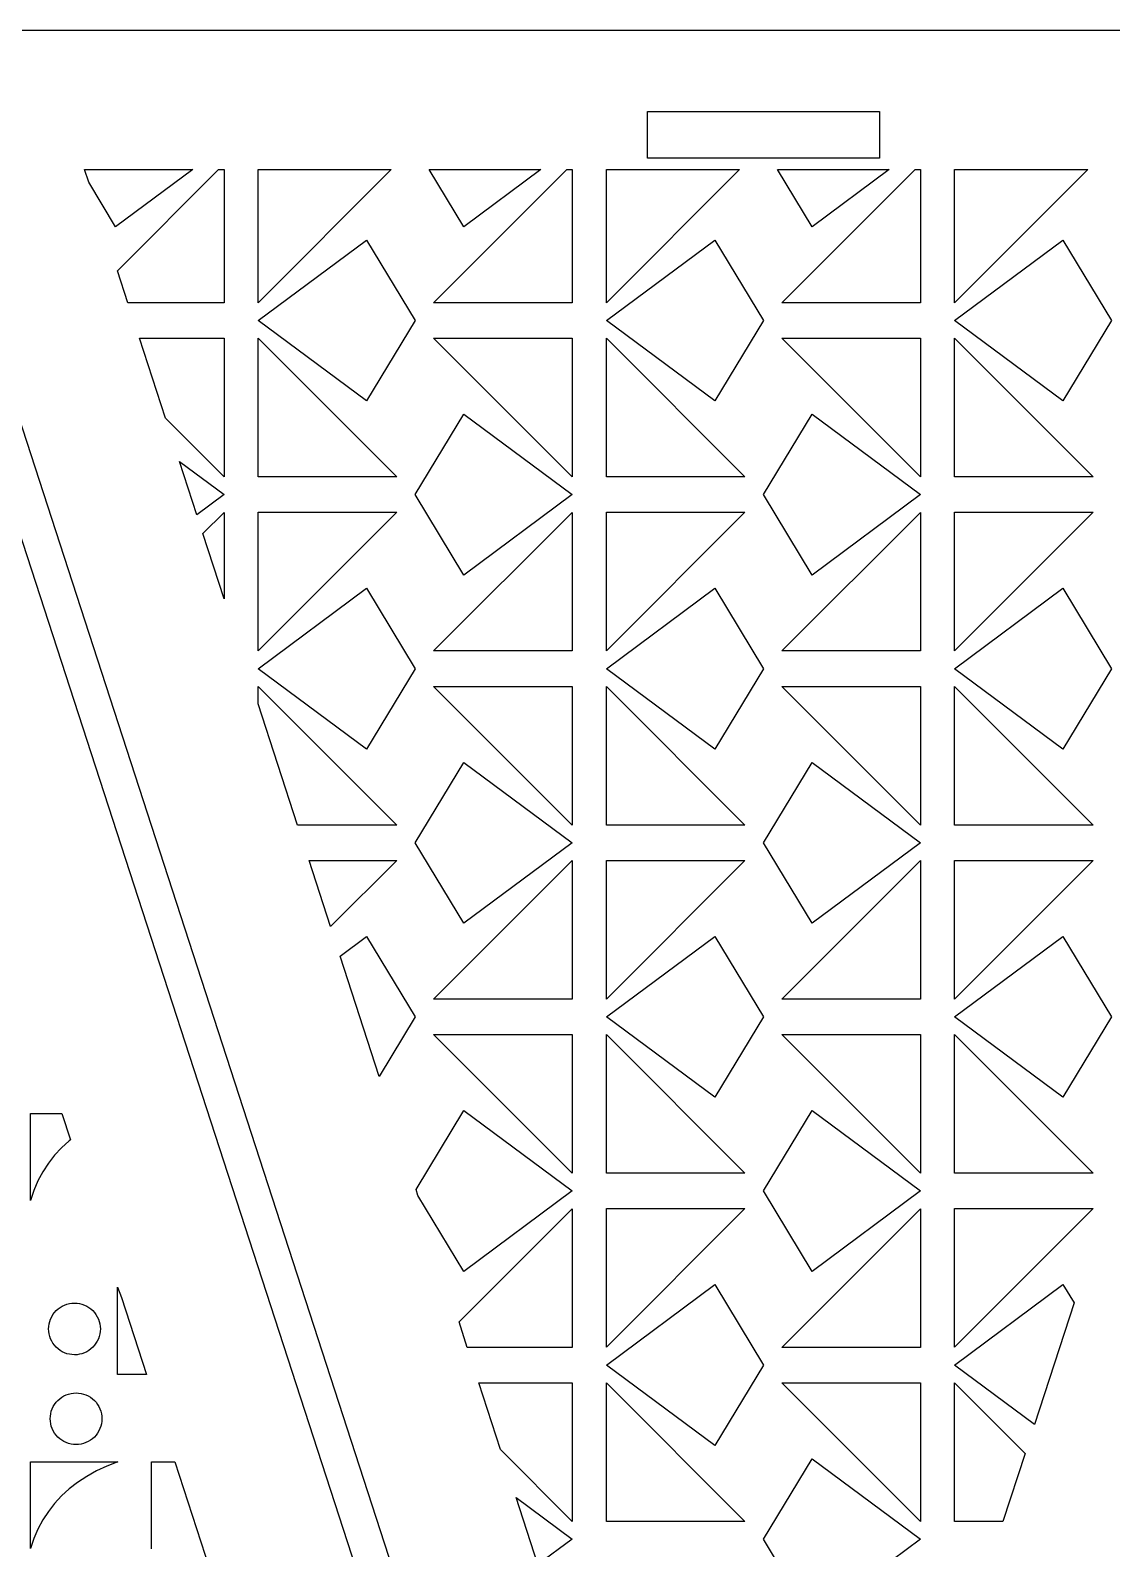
# Model space of a CAD drawing. Header units: metres. Extents: x 20 to 1108, y 20 to 485.
# Drawn here: x 188.2 to 281.3, y 353.8 to 484.7 of the extents above; entities that cross this region are included whole.
import ezdxf

# ---------------------------------------------------------------- set-up
doc = ezdxf.new("R2010")
doc.units = ezdxf.units.M

msp = doc.modelspace()

# ---------------------------------------------------------------- linework, layer by layer
for p, q in [((248.154, 253.826), (173.154, 484.652)), ((326.309, 484.652), (176.309, 484.652)), ((176.309, 484.652), (251.309, 253.826)), ((241.309, 473.652), (241.309, 477.652)), ((241.309, 477.652), (261.309, 477.652)), ((261.309, 477.652), (261.309, 473.652)), ((261.309, 473.652), (241.309, 473.652)), ((193.181, 471.56), (192.825, 472.652)), ((192.825, 472.652), (202.144, 472.652)), ((202.144, 472.652), (195.499, 467.722)), ((195.657, 463.938), (204.371, 472.652)), ((204.371, 472.652), (204.841, 472.652)), ((204.841, 472.652), (204.841, 461.178)), ((207.777, 472.652), (219.245, 472.652)), ((219.245, 472.652), (207.777, 461.183)), ((207.777, 461.183), (207.777, 472.652)), ((222.52, 472.652), (232.144, 472.652)), ((225.499, 467.722), (222.52, 472.652)), ((222.898, 461.178), (234.371, 472.652)), ((232.144, 472.652), (225.499, 467.722)), ((234.371, 472.652), (234.841, 472.652)), ((234.841, 472.652), (234.841, 461.178)), ((237.777, 472.652), (249.245, 472.652)), ((249.245, 472.652), (237.777, 461.183)), ((237.777, 461.183), (237.777, 472.652)), ((252.521, 472.652), (262.144, 472.652)), ((255.499, 467.722), (252.521, 472.652)), ((252.898, 461.178), (264.371, 472.652)), ((262.144, 472.652), (255.499, 467.722)), ((264.371, 472.652), (264.841, 472.652)), ((264.841, 472.652), (264.841, 461.178)), ((267.777, 472.652), (279.245, 472.652)), ((279.245, 472.652), (267.777, 461.183)), ((267.777, 461.183), (267.777, 472.652)), ((195.499, 467.722), (193.181, 471.56)), ((207.779, 459.652), (217.118, 466.583)), ((217.118, 466.583), (221.305, 459.652)), ((237.779, 459.652), (247.118, 466.583)), ((247.118, 466.583), (251.305, 459.652)), ((267.779, 459.652), (277.118, 466.583)), ((277.118, 466.583), (281.305, 459.652)), ((196.554, 461.178), (195.657, 463.938)), ((204.841, 461.178), (196.554, 461.178)), ((234.841, 461.178), (222.898, 461.178)), ((264.841, 461.178), (252.898, 461.178)), ((217.118, 452.722), (207.779, 459.652)), ((221.305, 459.652), (217.118, 452.722)), ((247.118, 452.722), (237.779, 459.652)), ((251.305, 459.652), (247.118, 452.722)), ((277.118, 452.722), (267.779, 459.652)), ((281.305, 459.652), (277.118, 452.722)), ((199.782, 451.242), (197.545, 458.127)), ((197.545, 458.127), (204.841, 458.127)), ((204.841, 458.127), (204.841, 446.183)), ((207.777, 446.178), (207.777, 458.122)), ((207.777, 458.122), (219.72, 446.178)), ((222.898, 458.127), (234.841, 458.127)), ((234.841, 446.183), (222.898, 458.127)), ((234.841, 458.127), (234.841, 446.183)), ((237.777, 446.178), (237.777, 458.122)), ((237.777, 458.122), (249.72, 446.178)), ((252.898, 458.127), (264.841, 458.127)), ((264.841, 446.183), (252.898, 458.127)), ((264.841, 458.127), (264.841, 446.183)), ((267.777, 446.178), (267.777, 458.122)), ((267.777, 458.122), (279.72, 446.178)), ((221.312, 444.652), (225.499, 451.583)), ((225.499, 451.583), (234.839, 444.652)), ((251.312, 444.652), (255.499, 451.583)), ((255.499, 451.583), (264.839, 444.652)), ((204.841, 446.183), (199.782, 451.242)), ((200.996, 447.504), (204.839, 444.652)), ((202.489, 442.909), (200.996, 447.504)), ((219.72, 446.178), (207.777, 446.178)), ((249.72, 446.178), (237.777, 446.178)), ((279.72, 446.178), (267.777, 446.178)), ((204.839, 444.652), (202.489, 442.909)), ((225.499, 437.722), (221.312, 444.652)), ((234.839, 444.652), (225.499, 437.722)), ((255.499, 437.722), (251.312, 444.652)), ((264.839, 444.652), (255.499, 437.722)), ((203.014, 441.295), (204.841, 443.122)), ((204.841, 443.122), (204.841, 435.672)), ((207.777, 443.127), (219.72, 443.127)), ((219.72, 443.127), (207.777, 431.183)), ((207.777, 431.183), (207.777, 443.127)), ((222.898, 431.178), (234.841, 443.122)), ((234.841, 443.122), (234.841, 431.178)), ((237.777, 443.127), (249.72, 443.127)), ((249.72, 443.127), (237.777, 431.183)), ((237.777, 431.183), (237.777, 443.127)), ((252.898, 431.178), (264.841, 443.122)), ((264.841, 443.122), (264.841, 431.178)), ((267.777, 443.127), (279.72, 443.127)), ((279.72, 443.127), (267.777, 431.183)), ((267.777, 431.183), (267.777, 443.127)), ((204.841, 435.672), (203.014, 441.295)), ((207.779, 429.652), (217.118, 436.583)), ((217.118, 436.583), (221.305, 429.652)), ((237.779, 429.652), (247.118, 436.583)), ((247.118, 436.583), (251.305, 429.652)), ((267.779, 429.652), (277.118, 436.583)), ((277.118, 436.583), (281.305, 429.652)), ((234.841, 431.178), (222.898, 431.178)), ((264.841, 431.178), (252.898, 431.178)), ((217.118, 422.722), (207.779, 429.652)), ((221.305, 429.652), (217.118, 422.722)), ((247.118, 422.722), (237.779, 429.652)), ((251.305, 429.652), (247.118, 422.722)), ((277.118, 422.722), (267.779, 429.652)), ((281.305, 429.652), (277.118, 422.722)), ((207.777, 426.638), (207.777, 428.122)), ((207.777, 428.122), (219.72, 416.178)), ((222.898, 428.127), (234.841, 428.127)), ((234.841, 416.183), (222.898, 428.127)), ((234.841, 428.127), (234.841, 416.183)), ((237.777, 416.178), (237.777, 428.122)), ((237.777, 428.122), (249.72, 416.178)), ((252.898, 428.127), (264.841, 428.127)), ((264.841, 416.183), (252.898, 428.127)), ((264.841, 428.127), (264.841, 416.183)), ((267.777, 416.178), (267.777, 428.122)), ((267.777, 428.122), (279.72, 416.178)), ((211.175, 416.178), (207.777, 426.638)), ((221.312, 414.652), (225.499, 421.583)), ((225.499, 421.583), (234.839, 414.652)), ((251.312, 414.652), (255.499, 421.583)), ((255.499, 421.583), (264.839, 414.652)), ((219.72, 416.178), (211.175, 416.178)), ((249.72, 416.178), (237.777, 416.178)), ((279.72, 416.178), (267.777, 416.178)), ((225.499, 407.722), (221.312, 414.652)), ((234.839, 414.652), (225.499, 407.722)), ((255.499, 407.722), (251.312, 414.652)), ((264.839, 414.652), (255.499, 407.722)), ((212.166, 413.127), (219.72, 413.127)), ((214.019, 407.426), (212.166, 413.127)), ((219.72, 413.127), (214.019, 407.426)), ((222.898, 401.178), (234.841, 413.122)), ((234.841, 413.122), (234.841, 401.178)), ((237.777, 413.127), (249.72, 413.127)), ((249.72, 413.127), (237.777, 401.183)), ((237.777, 401.183), (237.777, 413.127)), ((252.898, 401.178), (264.841, 413.122)), ((264.841, 413.122), (264.841, 401.178)), ((267.777, 413.127), (279.72, 413.127)), ((279.72, 413.127), (267.777, 401.183)), ((267.777, 401.183), (267.777, 413.127)), ((214.841, 404.894), (217.118, 406.583)), ((217.118, 406.583), (221.305, 399.652)), ((237.779, 399.652), (247.118, 406.583)), ((247.118, 406.583), (251.305, 399.652)), ((267.779, 399.652), (277.118, 406.583)), ((277.118, 406.583), (281.305, 399.652)), ((218.209, 394.527), (214.841, 404.894)), ((234.841, 401.178), (222.898, 401.178)), ((264.841, 401.178), (252.898, 401.178)), ((221.305, 399.652), (218.209, 394.527)), ((247.118, 392.722), (237.779, 399.652)), ((251.305, 399.652), (247.118, 392.722)), ((277.118, 392.722), (267.779, 399.652)), ((281.305, 399.652), (277.118, 392.722)), ((222.898, 398.127), (234.841, 398.127)), ((234.841, 386.183), (222.898, 398.127)), ((234.841, 398.127), (234.841, 386.183)), ((237.777, 386.178), (237.777, 398.122)), ((237.777, 398.122), (249.72, 386.178)), ((252.898, 398.127), (264.841, 398.127)), ((264.841, 386.183), (252.898, 398.127)), ((264.841, 398.127), (264.841, 386.183)), ((267.777, 386.178), (267.777, 398.122)), ((267.777, 398.122), (279.72, 386.178)), ((188.157, 391.323), (190.861, 391.323)), ((188.157, 383.844), (188.157, 391.323)), ((190.861, 391.323), (191.598, 389.059)), ((221.381, 384.767), (225.499, 391.583)), ((225.499, 391.583), (234.839, 384.652)), ((251.312, 384.652), (255.499, 391.583)), ((255.499, 391.583), (264.839, 384.652)), ((191.502, 388.985), (190.843, 388.382)), ((191.598, 389.059), (191.502, 388.985)), ((190.242, 387.734), (189.703, 387.042)), ((190.843, 388.382), (190.242, 387.734)), ((189.224, 386.307), (188.807, 385.525)), ((189.703, 387.042), (189.224, 386.307)), ((249.72, 386.178), (237.777, 386.178)), ((279.72, 386.178), (267.777, 386.178)), ((188.448, 384.698), (188.157, 383.844)), ((188.807, 385.525), (188.448, 384.698)), ((221.542, 384.272), (221.381, 384.767)), ((234.839, 384.652), (225.499, 377.722)), ((255.499, 377.722), (251.312, 384.652)), ((264.839, 384.652), (255.499, 377.722)), ((225.499, 377.722), (221.542, 384.272)), ((225.085, 373.366), (234.841, 383.122)), ((234.841, 383.122), (234.841, 371.178)), ((237.777, 383.127), (249.72, 383.127)), ((249.72, 383.127), (237.777, 371.183)), ((237.777, 371.183), (237.777, 383.127)), ((252.898, 371.178), (264.841, 383.122)), ((264.841, 383.122), (264.841, 371.178)), ((267.777, 383.127), (279.72, 383.127)), ((279.72, 383.127), (267.777, 371.183)), ((267.777, 371.183), (267.777, 383.127)), ((195.657, 368.829), (195.657, 376.369)), ((195.657, 376.369), (196.015, 375.463)), ((196.015, 375.463), (198.17, 368.829)), ((237.779, 369.652), (247.118, 376.583)), ((247.118, 376.583), (251.305, 369.652)), ((267.779, 369.652), (277.118, 376.583)), ((277.118, 376.583), (278.068, 375.013)), ((190.103, 374.001), (190.233, 374.176)), ((190.233, 374.176), (190.38, 374.338)), ((190.38, 374.338), (190.541, 374.485)), ((190.541, 374.485), (190.718, 374.615)), ((190.718, 374.615), (190.905, 374.728)), ((190.905, 374.728), (191.103, 374.821)), ((191.103, 374.821), (191.309, 374.896)), ((191.309, 374.896), (191.521, 374.948)), ((191.521, 374.948), (191.736, 374.981)), ((191.736, 374.981), (191.955, 374.99)), ((191.955, 374.99), (192.174, 374.981)), ((192.174, 374.981), (192.39, 374.948)), ((192.39, 374.948), (192.602, 374.896)), ((192.602, 374.896), (192.807, 374.821)), ((192.807, 374.821), (193.005, 374.728)), ((193.005, 374.728), (193.193, 374.615)), ((193.193, 374.615), (193.368, 374.485)), ((193.368, 374.485), (193.53, 374.338)), ((193.53, 374.338), (193.677, 374.176)), ((193.677, 374.176), (193.808, 374.001)), ((278.068, 375.013), (274.665, 364.542)), ((189.728, 372.763), (189.738, 372.983)), ((189.738, 372.983), (189.771, 373.198)), ((189.771, 373.198), (189.823, 373.41)), ((189.823, 373.41), (189.898, 373.615)), ((189.898, 373.615), (189.99, 373.814)), ((189.99, 373.814), (190.103, 374.001)), ((193.808, 374.001), (193.919, 373.814)), ((193.919, 373.814), (194.013, 373.615)), ((194.013, 373.615), (194.087, 373.41)), ((194.087, 373.41), (194.14, 373.197)), ((194.14, 373.197), (194.172, 372.982)), ((194.172, 372.982), (194.182, 372.763)), ((225.796, 371.178), (225.085, 373.366)), ((189.737, 372.545), (189.728, 372.763)), ((189.771, 372.329), (189.737, 372.545)), ((189.823, 372.116), (189.771, 372.329)), ((189.898, 371.911), (189.823, 372.116)), ((189.99, 371.713), (189.898, 371.911)), ((190.103, 371.526), (189.99, 371.713)), ((190.233, 371.351), (190.103, 371.526)), ((193.807, 371.526), (193.677, 371.351)), ((193.919, 371.713), (193.807, 371.526)), ((194.013, 371.91), (193.919, 371.713)), ((194.087, 372.116), (194.013, 371.91)), ((194.14, 372.328), (194.087, 372.116)), ((194.172, 372.544), (194.14, 372.328)), ((194.182, 372.763), (194.172, 372.544)), ((190.38, 371.189), (190.233, 371.351)), ((190.541, 371.041), (190.38, 371.189)), ((190.718, 370.911), (190.541, 371.041)), ((190.905, 370.799), (190.718, 370.911)), ((191.103, 370.705), (190.905, 370.799)), ((191.309, 370.631), (191.103, 370.705)), ((191.52, 370.578), (191.309, 370.631)), ((191.736, 370.547), (191.52, 370.578)), ((191.955, 370.536), (191.736, 370.547)), ((192.173, 370.546), (191.955, 370.536)), ((192.389, 370.578), (192.173, 370.546)), ((192.602, 370.631), (192.389, 370.578)), ((192.807, 370.705), (192.602, 370.631)), ((193.005, 370.799), (192.807, 370.705)), ((193.193, 370.911), (193.005, 370.799)), ((193.368, 371.041), (193.193, 370.911)), ((193.53, 371.189), (193.368, 371.041)), ((193.677, 371.351), (193.53, 371.189)), ((234.841, 371.178), (225.796, 371.178)), ((264.841, 371.178), (252.898, 371.178)), ((247.118, 362.722), (237.779, 369.652)), ((251.305, 369.652), (247.118, 362.722)), ((274.665, 364.542), (267.779, 369.652)), ((198.17, 368.829), (195.657, 368.829)), ((228.66, 362.363), (226.787, 368.127)), ((226.787, 368.127), (234.841, 368.127)), ((234.841, 368.127), (234.841, 356.183)), ((237.777, 356.178), (237.777, 368.122)), ((237.777, 368.122), (249.72, 356.178)), ((252.898, 368.127), (264.841, 368.127)), ((264.841, 356.183), (252.898, 368.127)), ((264.841, 368.127), (264.841, 356.183)), ((267.777, 356.178), (267.777, 368.122)), ((267.777, 368.122), (273.854, 362.044)), ((190.239, 366.263), (190.369, 366.44)), ((190.369, 366.44), (190.516, 366.601)), ((190.516, 366.601), (190.679, 366.747)), ((190.679, 366.747), (190.854, 366.877)), ((190.854, 366.877), (191.041, 366.99)), ((191.041, 366.99), (191.239, 367.083)), ((191.239, 367.083), (191.444, 367.157)), ((191.444, 367.157), (191.657, 367.21)), ((191.657, 367.21), (191.873, 367.243)), ((191.873, 367.243), (192.092, 367.253)), ((192.092, 367.253), (192.31, 367.242)), ((192.31, 367.242), (192.526, 367.21)), ((192.526, 367.21), (192.738, 367.157)), ((192.738, 367.157), (192.943, 367.083)), ((192.943, 367.083), (193.142, 366.99)), ((193.142, 366.99), (193.329, 366.877)), ((193.329, 366.877), (193.505, 366.747)), ((193.505, 366.747), (193.667, 366.601)), ((193.667, 366.601), (193.814, 366.44)), ((193.814, 366.44), (193.943, 366.263)), ((189.864, 365.026), (189.875, 365.244)), ((189.875, 364.808), (189.864, 365.026)), ((189.875, 365.244), (189.906, 365.461)), ((189.906, 365.461), (189.96, 365.672)), ((189.96, 365.672), (190.033, 365.878)), ((190.033, 365.878), (190.127, 366.075)), ((190.127, 366.075), (190.239, 366.263)), ((193.943, 366.263), (194.056, 366.075)), ((194.056, 366.075), (194.15, 365.878)), ((194.15, 365.878), (194.224, 365.672)), ((194.224, 365.672), (194.276, 365.46)), ((194.276, 365.46), (194.309, 365.244)), ((194.318, 365.026), (194.308, 364.808)), ((194.309, 365.244), (194.318, 365.026)), ((189.906, 364.591), (189.875, 364.808)), ((189.96, 364.379), (189.906, 364.591)), ((190.033, 364.173), (189.96, 364.379)), ((190.127, 363.976), (190.033, 364.173)), ((190.239, 363.788), (190.127, 363.976)), ((190.369, 363.612), (190.239, 363.788)), ((193.943, 363.787), (193.814, 363.612)), ((194.056, 363.976), (193.943, 363.787)), ((194.15, 364.173), (194.056, 363.976)), ((194.224, 364.379), (194.15, 364.173)), ((194.276, 364.59), (194.224, 364.379)), ((194.308, 364.808), (194.276, 364.59)), ((190.516, 363.45), (190.369, 363.612)), ((190.679, 363.304), (190.516, 363.45)), ((190.854, 363.174), (190.679, 363.304)), ((191.041, 363.062), (190.854, 363.174)), ((191.239, 362.968), (191.041, 363.062)), ((191.444, 362.895), (191.239, 362.968)), ((191.656, 362.841), (191.444, 362.895)), ((191.873, 362.81), (191.656, 362.841)), ((192.092, 362.798), (191.873, 362.81)), ((192.31, 362.809), (192.092, 362.798)), ((192.525, 362.84), (192.31, 362.809)), ((192.738, 362.895), (192.525, 362.84)), ((192.943, 362.968), (192.738, 362.895)), ((193.142, 363.062), (192.943, 362.968)), ((193.329, 363.174), (193.142, 363.062)), ((193.505, 363.304), (193.329, 363.174)), ((193.666, 363.45), (193.505, 363.304)), ((193.814, 363.612), (193.666, 363.45)), ((188.157, 361.323), (195.697, 361.323)), ((188.157, 353.844), (188.157, 361.323)), ((195.697, 361.323), (194.749, 360.949)), ((198.598, 353.823), (198.598, 361.323)), ((198.598, 361.323), (200.609, 361.323)), ((200.609, 361.323), (205.481, 346.329)), ((234.841, 356.183), (228.66, 362.363)), ((251.312, 354.652), (255.499, 361.583)), ((255.499, 361.583), (264.839, 354.652)), ((273.854, 362.044), (271.947, 356.178)), ((193.005, 360.058), (192.223, 359.543)), ((193.847, 360.526), (193.005, 360.058)), ((194.749, 360.949), (193.847, 360.526)), ((191.502, 358.985), (190.843, 358.382)), ((192.223, 359.543), (191.502, 358.985)), ((190.242, 357.734), (189.703, 357.042)), ((190.843, 358.382), (190.242, 357.734)), ((229.999, 358.244), (234.839, 354.652)), ((231.879, 352.456), (229.999, 358.244)), ((189.224, 356.307), (188.807, 355.525)), ((189.703, 357.042), (189.224, 356.307)), ((249.72, 356.178), (237.777, 356.178)), ((271.947, 356.178), (267.777, 356.178)), ((188.448, 354.698), (188.157, 353.844)), ((188.807, 355.525), (188.448, 354.698)), ((234.839, 354.652), (231.879, 352.456)), ((255.499, 347.722), (251.312, 354.652)), ((264.839, 354.652), (255.499, 347.722))]:
    msp.add_line(p, q)

doc.saveas('drawing.dxf')
